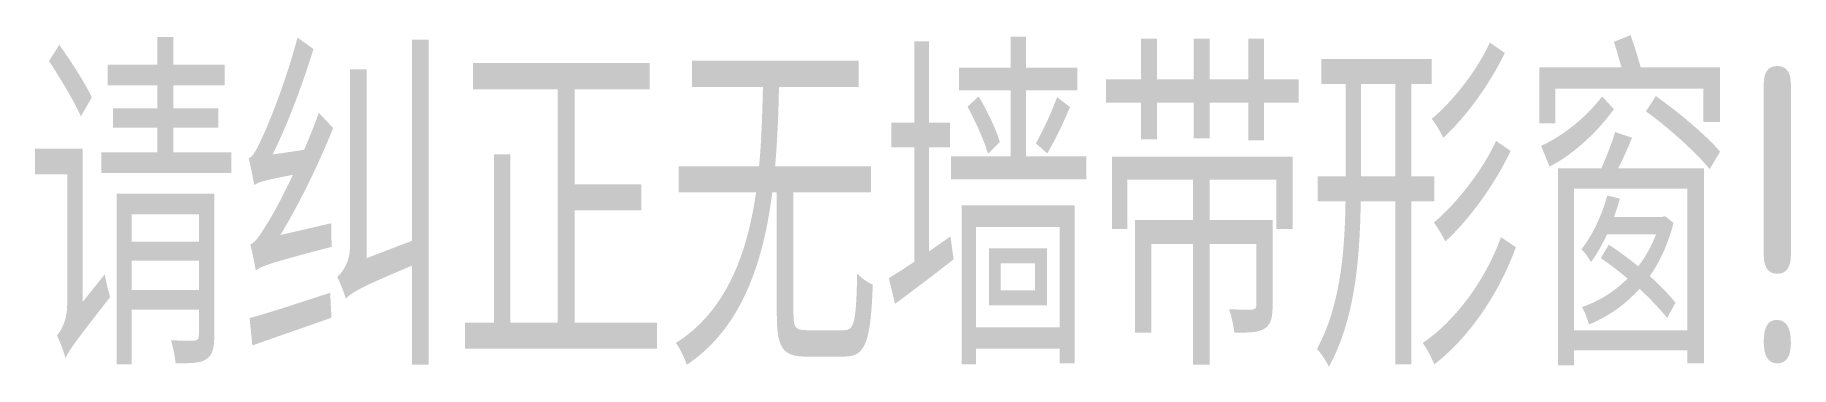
# Model space of a CAD drawing. Header units: millimetres. Extents: x -10 to 6019072, y -115569 to 2.
# Drawn here: x -10.45 to 10.24, y -1.78 to 2.14 of the extents above.
import ezdxf
from ezdxf.enums import TextEntityAlignment as Align

# ---------------------------------------------------------------- set-up
doc = ezdxf.new("R2010")
doc.units = ezdxf.units.MM
doc.header["$LTSCALE"] = 1000
doc.layers.add('WINDOW', color=2, linetype='Continuous')
doc.styles.add('_TCH_WINDOW', font='gbenor.shx', dxfattribs={"height": 3.5, "bigfont": 'gbcbig.shx'})

msp = doc.modelspace()

# ---------------------------------------------------------------- texts
at = {"layer": 'WINDOW', "style": '_TCH_WINDOW'}
msp.add_text('请纠正无墙带形窗!', height=3.5, dxfattribs=at).set_placement((0, 0), align=Align.MIDDLE_CENTER)
msp.add_text('请纠正无墙带形窗!', height=3.5, dxfattribs=at).set_placement((0, 0), align=Align.MIDDLE_CENTER)
msp.add_text('请纠正无墙带形窗!', height=3.5, dxfattribs=at).set_placement((0, 0), align=Align.MIDDLE_CENTER)
msp.add_text('请纠正无墙带形窗!', height=3.5, dxfattribs=at).set_placement((0, 0), align=Align.MIDDLE_CENTER)
msp.add_text('请纠正无墙带形窗!', height=3.5, dxfattribs=at).set_placement((0, 0), align=Align.MIDDLE_CENTER)
msp.add_text('请纠正无墙带形窗!', height=3.5, dxfattribs=at).set_placement((0, 0), align=Align.MIDDLE_CENTER)
msp.add_text('请纠正无墙带形窗!', height=3.5, dxfattribs=at).set_placement((0, 0), align=Align.MIDDLE_CENTER)
msp.add_text('请纠正无墙带形窗!', height=3.5, dxfattribs=at).set_placement((0, 0), align=Align.MIDDLE_CENTER)
msp.add_text('请纠正无墙带形窗!', height=3.5, dxfattribs=at).set_placement((0, 0), align=Align.MIDDLE_CENTER)
msp.add_text('请纠正无墙带形窗!', height=3.5, dxfattribs=at).set_placement((0, 0), align=Align.MIDDLE_CENTER)
msp.add_text('请纠正无墙带形窗!', height=3.5, dxfattribs=at).set_placement((0, 0), align=Align.MIDDLE_CENTER)
msp.add_text('请纠正无墙带形窗!', height=3.5, dxfattribs=at).set_placement((0, 0), align=Align.MIDDLE_CENTER)
msp.add_text('请纠正无墙带形窗!', height=3.5, dxfattribs=at).set_placement((0, 0), align=Align.MIDDLE_CENTER)
msp.add_text('请纠正无墙带形窗!', height=3.5, dxfattribs=at).set_placement((0, 0), align=Align.MIDDLE_CENTER)
msp.add_text('请纠正无墙带形窗!', height=3.5, dxfattribs=at).set_placement((0, 0), align=Align.MIDDLE_CENTER)
msp.add_text('请纠正无墙带形窗!', height=3.5, dxfattribs=at).set_placement((0, 0), align=Align.MIDDLE_CENTER)
msp.add_text('请纠正无墙带形窗!', height=3.5, dxfattribs=at).set_placement((0, 0), align=Align.MIDDLE_CENTER)
msp.add_text('请纠正无墙带形窗!', height=3.5, dxfattribs=at).set_placement((0, 0), align=Align.MIDDLE_CENTER)
msp.add_text('请纠正无墙带形窗!', height=3.5, dxfattribs=at).set_placement((0, 0), align=Align.MIDDLE_CENTER)
msp.add_text('请纠正无墙带形窗!', height=3.5, dxfattribs=at).set_placement((0, 0), align=Align.MIDDLE_CENTER)
msp.add_text('请纠正无墙带形窗!', height=3.5, dxfattribs=at).set_placement((0, 0), align=Align.MIDDLE_CENTER)
msp.add_text('请纠正无墙带形窗!', height=3.5, dxfattribs=at).set_placement((0, 0), align=Align.MIDDLE_CENTER)
msp.add_text('请纠正无墙带形窗!', height=3.5, dxfattribs=at).set_placement((0, 0), align=Align.MIDDLE_CENTER)
msp.add_text('请纠正无墙带形窗!', height=3.5, dxfattribs=at).set_placement((0, 0), align=Align.MIDDLE_CENTER)
msp.add_text('请纠正无墙带形窗!', height=3.5, dxfattribs=at).set_placement((0, 0), align=Align.MIDDLE_CENTER)
msp.add_text('请纠正无墙带形窗!', height=3.5, dxfattribs=at).set_placement((0, 0), align=Align.MIDDLE_CENTER)
msp.add_text('请纠正无墙带形窗!', height=3.5, dxfattribs=at).set_placement((0, 0), align=Align.MIDDLE_CENTER)
msp.add_text('请纠正无墙带形窗!', height=3.5, dxfattribs=at).set_placement((0, 0), align=Align.MIDDLE_CENTER)
msp.add_text('请纠正无墙带形窗!', height=3.5, dxfattribs=at).set_placement((0, 0), align=Align.MIDDLE_CENTER)
msp.add_text('请纠正无墙带形窗!', height=3.5, dxfattribs=at).set_placement((0, 0), align=Align.MIDDLE_CENTER)

doc.saveas('drawing.dxf')
